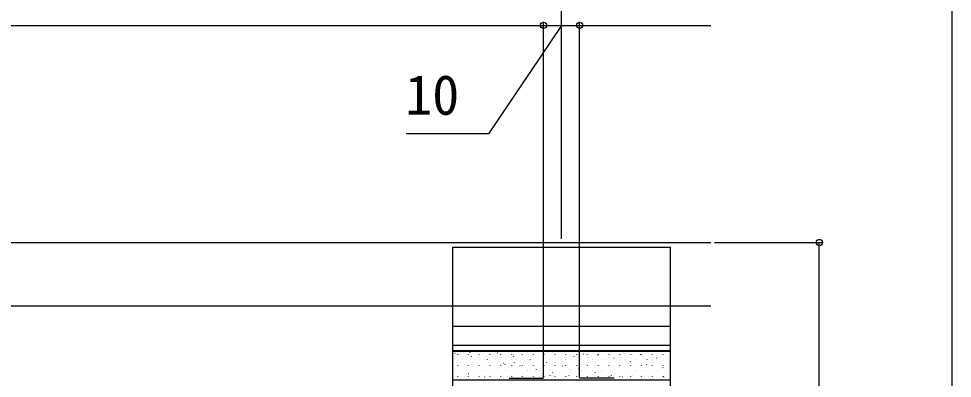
# Model space of a CAD drawing. Units: millimetres, scale not verified. Extents: x -875 to 875, y -1300 to 1294.
# Drawn here: x 617 to 875, y 952.5 to 1051.8 of the extents above; entities that cross this region are included whole.
import ezdxf
from ezdxf.enums import TextEntityAlignment as Align

# ---------------------------------------------------------------- set-up
doc = ezdxf.new("R2010")
doc.units = ezdxf.units.MM
doc.header["$LTSCALE"] = 8
for name, color, linetype in [('0-3_YKK_12', 2, 'Continuous'), ('0-4_YKK_13', 4, 'Continuous'), ('0-5_YKK_D', 6, 'Continuous'), ('0-6_YKK_ZWAK', 7, 'Continuous'), ('0-7_YSS_K', 3, 'Continuous')]:
    doc.layers.add(name, color=color, linetype=linetype)
doc.styles.add('ＭＳ ゴシック', font='')
doc.styles.get('ＭＳ ゴシック').set_extended_font_data('MS Gothic')

msp = doc.modelspace()

# ---------------------------------------------------------------- linework, layer by layer
at = {"layer": '0-3_YKK_12'}
msp.add_line((156.848, 990), (808.228, 990), dxfattribs=at)
at = {"layer": '0-4_YKK_13'}
for p, q in [((737, 966.9), (797, 966.9)), ((737, 961.703), (797, 961.703)), ((737, 960.176), (797, 960.176)), ((737, 952.015), (737, 960.176)), ((737, 959.989), (797, 959.989)), ((772.56, 959.799), (772.505, 959.883)), ((784.29, 959.835), (784.234, 959.919)), ((787.058, 959.887), (787.055, 959.897)), ((737.575, 959.383), (737.52, 959.466)), ((738.299, 959.091), (738.299, 959.141)), ((739.083, 958.982), (739.079, 958.991)), ((739.674, 957.666), (739.674, 957.716)), ((741.289, 959.091), (741.289, 959.141)), ((741.712, 959.581), (741.708, 959.59)), ((742.079, 958.499), (742.023, 958.582)), ((742.664, 957.666), (742.664, 957.716)), ((744.279, 959.091), (744.279, 959.141)), ((745.312, 957.437), (745.309, 957.446)), ((745.654, 957.666), (745.654, 957.716)), ((746.582, 957.614), (746.527, 957.697)), ((747.269, 959.091), (747.269, 959.141)), ((747.807, 958.413), (747.804, 958.422)), ((748.644, 957.666), (748.644, 957.716)), ((749.305, 959.419), (749.25, 959.502)), ((750.259, 959.091), (750.259, 959.141)), ((750.419, 959.059), (750.416, 959.068)), ((751.634, 957.666), (751.634, 957.716)), ((753.048, 959.657), (753.045, 959.667)), ((753.249, 959.091), (753.249, 959.141)), ((753.808, 958.535), (753.753, 958.618)), ((754.624, 957.666), (754.624, 957.716)), ((756.239, 959.091), (756.239, 959.141)), ((756.649, 957.513), (756.645, 957.523)), ((757.614, 957.666), (757.614, 957.716)), ((758.311, 957.65), (758.256, 957.733)), ((759.144, 958.489), (759.141, 958.499)), ((759.229, 959.091), (759.229, 959.141)), ((760.604, 957.666), (760.604, 957.716)), ((761.756, 959.135), (761.753, 959.145)), ((762.219, 959.091), (762.219, 959.141)), ((763.594, 957.666), (763.594, 957.716)), ((764.385, 959.734), (764.382, 959.744)), ((765.209, 959.091), (765.209, 959.141)), ((766.584, 957.666), (766.584, 957.716)), ((767.985, 957.59), (767.982, 957.599)), ((768.199, 959.091), (768.199, 959.141)), ((769.574, 957.666), (769.574, 957.716)), ((770.481, 958.566), (770.477, 958.575)), ((771.189, 959.091), (771.189, 959.141)), ((772.564, 957.666), (772.564, 957.716)), ((773.093, 959.212), (773.089, 959.221)), ((774.179, 959.091), (774.179, 959.141)), ((775.554, 957.666), (775.554, 957.716)), ((775.722, 959.811), (775.718, 959.82)), ((777.063, 958.915), (777.008, 958.998)), ((777.169, 959.091), (777.169, 959.141)), ((778.544, 957.666), (778.544, 957.716)), ((779.322, 957.667), (779.319, 957.676)), ((780.159, 959.091), (780.159, 959.141)), ((781.566, 958.031), (781.511, 958.114)), ((781.534, 957.666), (781.534, 957.716)), ((781.817, 958.643), (781.814, 958.652)), ((783.149, 959.091), (783.149, 959.141)), ((784.429, 959.289), (784.426, 959.298)), ((784.524, 957.666), (784.524, 957.716)), ((786.139, 959.091), (786.139, 959.141)), ((787.514, 957.666), (787.514, 957.716)), ((788.793, 958.951), (788.738, 959.034)), ((789.129, 959.091), (789.129, 959.141)), ((790.504, 957.666), (790.504, 957.716)), ((790.659, 957.743), (790.655, 957.753)), ((792.119, 959.091), (792.119, 959.141)), ((793.154, 958.719), (793.151, 958.729)), ((793.296, 958.067), (793.241, 958.15)), ((793.494, 957.666), (793.494, 957.716)), ((795.109, 959.091), (795.109, 959.141)), ((795.766, 959.365), (795.763, 959.375)), ((796.484, 957.666), (796.484, 957.716)), ((737.575, 955.216), (737.572, 955.225)), ((738.299, 956.051), (738.299, 956.101)), ((740.071, 956.192), (740.067, 956.201)), ((741.289, 956.051), (741.289, 956.101)), ((742.683, 956.838), (742.68, 956.847)), ((744.279, 956.051), (744.279, 956.101)), ((747.269, 956.051), (747.269, 956.101)), ((748.912, 955.292), (748.909, 955.302)), ((750.259, 956.051), (750.259, 956.101)), ((751.085, 956.73), (751.03, 956.813)), ((751.407, 956.268), (751.404, 956.278)), ((753.249, 956.051), (753.249, 956.101)), ((754.02, 956.914), (754.016, 956.924)), ((755.588, 955.845), (755.533, 955.929)), ((756.239, 956.051), (756.239, 956.101)), ((757.62, 954.77), (757.617, 954.78)), ((759.229, 956.051), (759.229, 956.101)), ((760.091, 954.961), (760.036, 955.044)), ((760.249, 955.369), (760.245, 955.379)), ((762.219, 956.051), (762.219, 956.101)), ((762.744, 956.345), (762.741, 956.354)), ((762.815, 956.766), (762.759, 956.849)), ((765.209, 956.051), (765.209, 956.101)), ((765.356, 956.991), (765.353, 957)), ((767.318, 955.881), (767.263, 955.965)), ((768.199, 956.051), (768.199, 956.101)), ((768.957, 954.847), (768.953, 954.856)), ((771.189, 956.051), (771.189, 956.101)), ((771.585, 955.446), (771.582, 955.455)), ((771.821, 954.997), (771.766, 955.08)), ((774.081, 956.422), (774.077, 956.431)), ((774.179, 956.051), (774.179, 956.101)), ((776.693, 957.068), (776.69, 957.077)), ((777.169, 956.051), (777.169, 956.101)), ((780.159, 956.051), (780.159, 956.101)), ((780.293, 954.924), (780.29, 954.933)), ((782.922, 955.522), (782.919, 955.532)), ((783.149, 956.051), (783.149, 956.101)), ((785.417, 956.498), (785.414, 956.508)), ((786.07, 957.146), (786.014, 957.23)), ((786.139, 956.051), (786.139, 956.101)), ((788.03, 957.144), (788.026, 957.154)), ((789.129, 956.051), (789.129, 956.101)), ((790.573, 956.262), (790.518, 956.345)), ((791.63, 955), (791.627, 955.01)), ((792.119, 956.051), (792.119, 956.101)), ((794.259, 955.599), (794.255, 955.608)), ((795.076, 955.377), (795.021, 955.461)), ((795.109, 956.051), (795.109, 956.101)), ((796.754, 956.575), (796.751, 956.584)), ((738.299, 953.011), (738.299, 953.061)), ((739.674, 954.626), (739.674, 954.676)), ((741.176, 953.072), (741.172, 953.081)), ((741.34, 953.696), (741.284, 953.779)), ((741.289, 953.011), (741.289, 953.061)), ((742.664, 954.626), (742.664, 954.676)), ((743.671, 954.048), (743.668, 954.057)), ((744.279, 953.011), (744.279, 953.061)), ((745.654, 954.626), (745.654, 954.676)), ((745.843, 952.811), (745.788, 952.895)), ((746.283, 954.694), (746.28, 954.703)), ((747.269, 953.011), (747.269, 953.061)), ((748.644, 954.626), (748.644, 954.676)), ((749.883, 952.549), (749.88, 952.559)), ((750.259, 953.011), (750.259, 953.061)), ((751.634, 954.626), (751.634, 954.676)), ((752.5, 952.5), (762.001, 952.5)), ((752.512, 953.148), (752.509, 953.158)), ((753.249, 953.011), (753.249, 953.061)), ((754.624, 954.626), (754.624, 954.676)), ((755.008, 954.124), (755.004, 954.134)), ((756.239, 953.011), (756.239, 953.061)), ((757.614, 954.626), (757.614, 954.676)), ((759.229, 953.011), (759.229, 953.061)), ((760.604, 954.626), (760.604, 954.676)), ((761.22, 952.626), (761.217, 952.635)), ((762.219, 953.011), (762.219, 953.061)), ((763.594, 954.626), (763.594, 954.676)), ((763.849, 953.225), (763.846, 953.234)), ((764.595, 954.076), (764.539, 954.16)), ((765.209, 953.011), (765.209, 953.061)), ((766.344, 954.201), (766.341, 954.21)), ((766.584, 954.626), (766.584, 954.676)), ((768.199, 953.011), (768.199, 953.061)), ((769.098, 953.192), (769.043, 953.275)), ((769.574, 954.626), (769.574, 954.676)), ((771.189, 953.011), (771.189, 953.061)), ((781.5, 952.5), (771.999, 952.5)), ((772.557, 952.703), (772.553, 952.712)), ((772.564, 954.626), (772.564, 954.676)), ((774.179, 953.011), (774.179, 953.061)), ((775.186, 953.302), (775.182, 953.311)), ((775.554, 954.626), (775.554, 954.676)), ((776.324, 954.112), (776.269, 954.196)), ((777.169, 953.011), (777.169, 953.061)), ((777.681, 954.277), (777.678, 954.287)), ((778.544, 954.626), (778.544, 954.676)), ((780.159, 953.011), (780.159, 953.061)), ((780.827, 953.228), (780.772, 953.311)), ((781.534, 954.626), (781.534, 954.676)), ((783.149, 953.011), (783.149, 953.061)), ((783.893, 952.779), (783.89, 952.789)), ((784.524, 954.626), (784.524, 954.676)), ((786.139, 953.011), (786.139, 953.061)), ((786.522, 953.378), (786.519, 953.388)), ((787.514, 954.626), (787.514, 954.676)), ((789.018, 954.354), (789.014, 954.364)), ((789.129, 953.011), (789.129, 953.061)), ((790.504, 954.626), (790.504, 954.676)), ((792.119, 953.011), (792.119, 953.061)), ((793.494, 954.626), (793.494, 954.676)), ((795.109, 953.011), (795.109, 953.061)), ((795.23, 952.856), (795.227, 952.865)), ((796.484, 954.626), (796.484, 954.676))]:
    msp.add_line(p, q, dxfattribs=at)
msp.add_lwpolyline([(797, 988.7), (797, 791.3), (737, 791.3), (737, 988.7)], close=True, dxfattribs=at)
msp.add_lwpolyline([(797, 960.176), (797, 952.015), (737, 952.015)], dxfattribs=at)
at = {"layer": '0-5_YKK_D'}
for p, q in [((767, 991), (767, 1081)), ((767, 991), (767, 1081)), ((762, 952.7), (762, 1051)), ((762, 952.7), (762, 1051)), ((772, 952.7), (772, 1051)), ((772, 952.7), (772, 1051)), ((422, 1050), (762, 1050)), ((762, 1050), (772, 1050)), ((772, 1050), (808.228, 1050)), ((809.228, 990), (839.228, 990)), ((838.228, 790), (838.228, 990))]:
    msp.add_line(p, q, dxfattribs=at)
msp.add_lwpolyline([(767, 1050), (746.821, 1020), (724.071, 1020)], dxfattribs=at)
for centre in [(762, 1050), (762, 1050), (772, 1050), (772, 1050), (838.228, 990)]:
    msp.add_circle(centre, 0.875, dxfattribs=at)
at = {"layer": '0-6_YKK_ZWAK'}
msp.add_lwpolyline([(-875, -1300), (875, -1300), (875, 1250)], dxfattribs=at)
at = {"layer": '0-7_YSS_K'}
msp.add_line((-265.5, 972.5), (808.228, 972.5), dxfattribs=at)

# ---------------------------------------------------------------- texts
at = {"layer": '0-5_YKK_D', "style": 'ＭＳ ゴシック'}
msp.add_text('10', height=11, dxfattribs=at).set_placement((723.77, 1022), align=Align.BOTTOM_LEFT)

doc.saveas('drawing.dxf')
